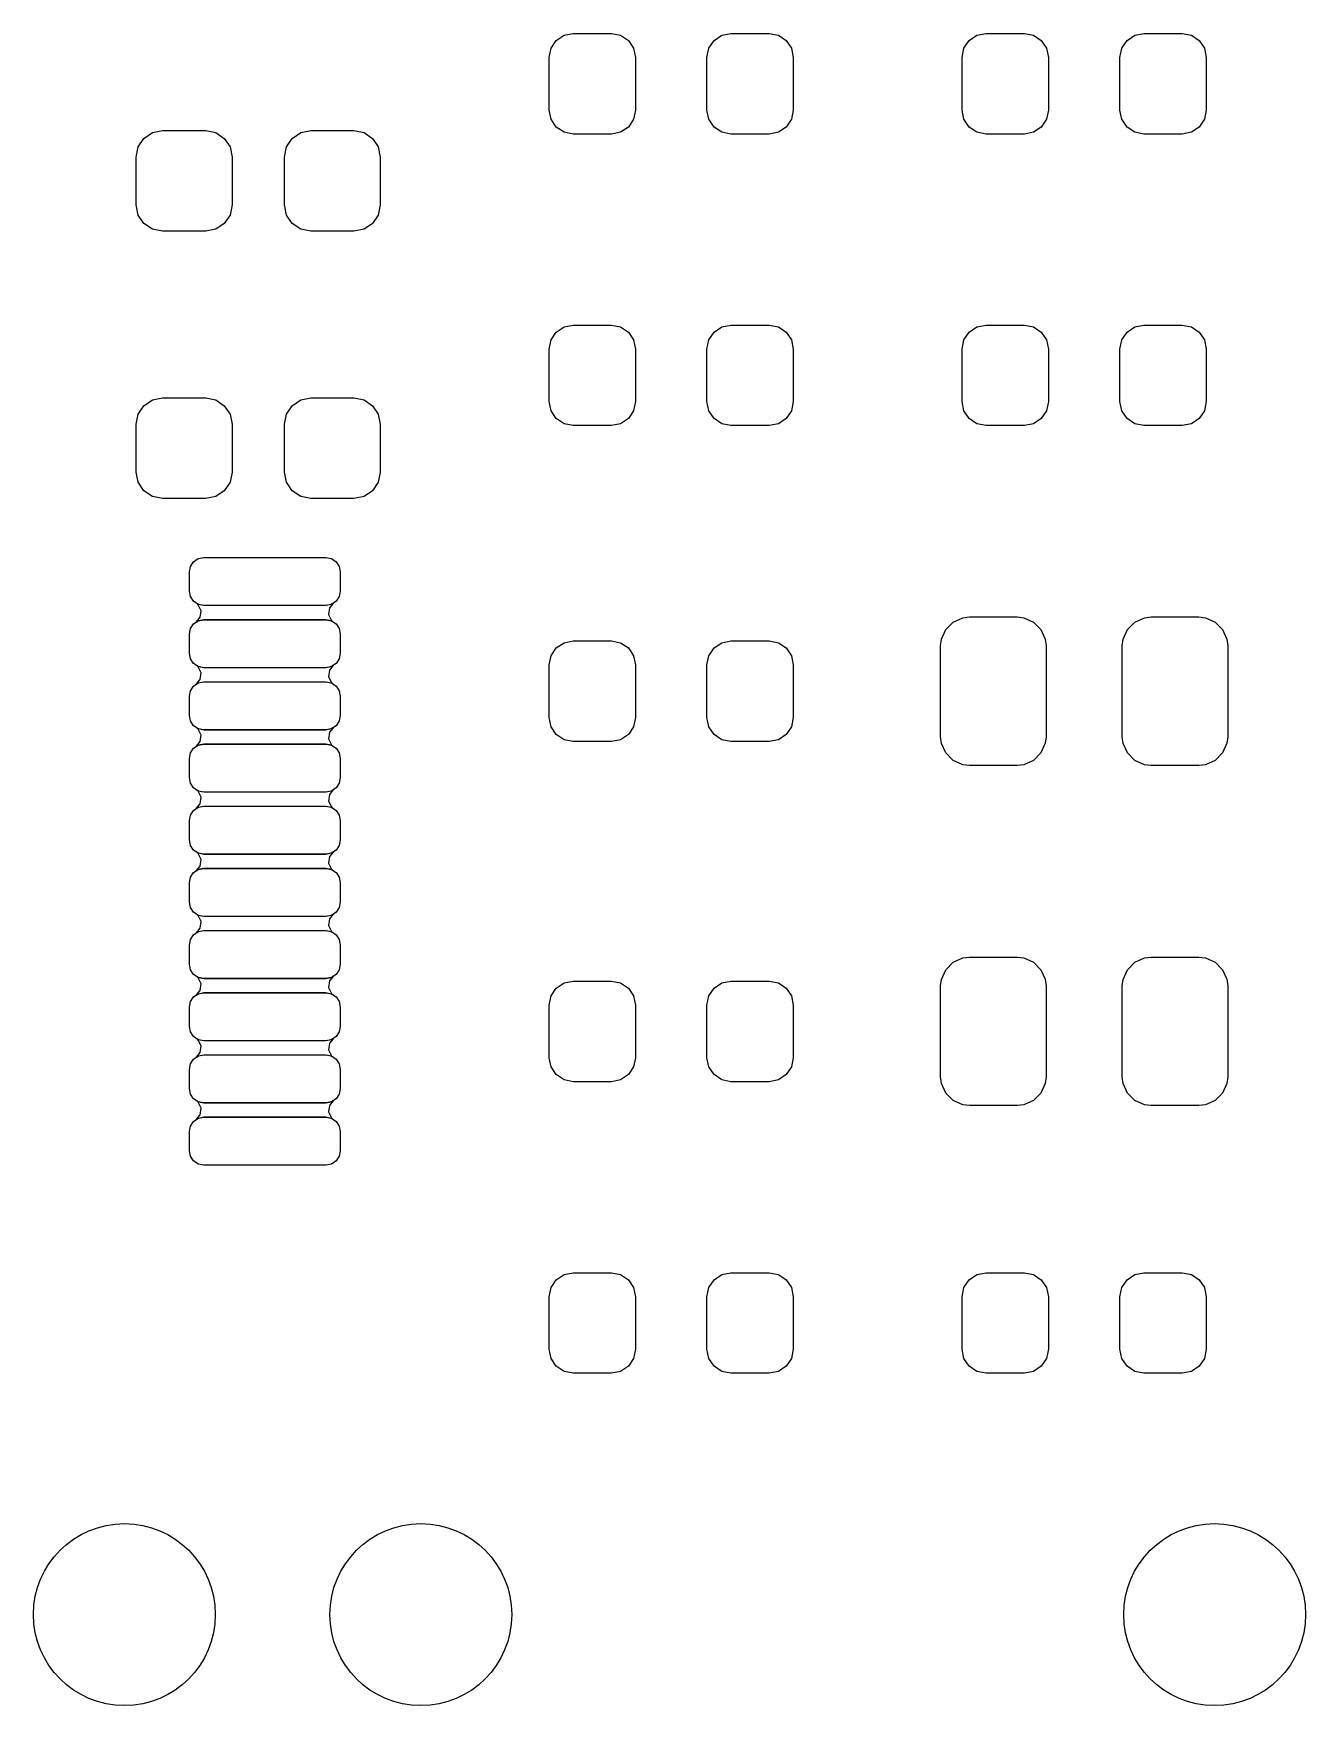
# Model space of a CAD drawing. Extents: x 123.1 to 169.3, y -139.9 to -48.2.
# Drawn here: x 154.88 to 168.18, y -139.89 to -122.41 of the extents above; entities that cross this region are included whole.
import ezdxf

# ---------------------------------------------------------------- set-up
doc = ezdxf.new("R2010")
doc.units = 0
doc.layers.add('BLACK', color=7, linetype='CONTINUOUS')

msp = doc.modelspace()

# ---------------------------------------------------------------- linework, layer by layer
at = {"layer": 'BLACK', "linetype": 'CONTINUOUS'}
for p, q in [((160.287, -122.565), (160.342, -122.484)), ((160.342, -122.484), (160.423, -122.429)), ((160.423, -122.429), (160.519, -122.41)), ((160.519, -122.41), (160.919, -122.41)), ((160.919, -122.41), (161.015, -122.429)), ((161.015, -122.429), (161.096, -122.484)), ((161.096, -122.484), (161.151, -122.565)), ((161.937, -122.565), (161.992, -122.484)), ((161.992, -122.484), (162.073, -122.429)), ((162.073, -122.429), (162.169, -122.41)), ((162.169, -122.41), (162.569, -122.41)), ((162.569, -122.41), (162.665, -122.429)), ((162.665, -122.429), (162.746, -122.484)), ((162.746, -122.484), (162.801, -122.565)), ((164.605, -122.565), (164.66, -122.484)), ((164.66, -122.484), (164.741, -122.429)), ((164.741, -122.429), (164.837, -122.41)), ((164.837, -122.41), (165.237, -122.41)), ((165.237, -122.41), (165.333, -122.429)), ((165.333, -122.429), (165.414, -122.484)), ((165.414, -122.484), (165.469, -122.565)), ((166.255, -122.565), (166.31, -122.484)), ((166.31, -122.484), (166.391, -122.429)), ((166.391, -122.429), (166.487, -122.41)), ((166.487, -122.41), (166.887, -122.41)), ((166.887, -122.41), (166.983, -122.429)), ((166.983, -122.429), (167.064, -122.484)), ((167.064, -122.484), (167.119, -122.565)), ((160.268, -122.661), (160.287, -122.565)), ((160.268, -123.211), (160.268, -122.661)), ((161.151, -122.565), (161.17, -122.661)), ((161.17, -122.661), (161.17, -123.211)), ((161.918, -122.661), (161.937, -122.565)), ((161.918, -123.211), (161.918, -122.661)), ((162.801, -122.565), (162.82, -122.661)), ((162.82, -122.661), (162.82, -123.211)), ((164.586, -122.661), (164.605, -122.565)), ((164.586, -123.211), (164.586, -122.661)), ((165.469, -122.565), (165.488, -122.661)), ((165.488, -122.661), (165.488, -123.211)), ((166.236, -122.661), (166.255, -122.565)), ((166.236, -123.211), (166.236, -122.661)), ((167.119, -122.565), (167.138, -122.661)), ((167.138, -122.661), (167.138, -123.211)), ((160.287, -123.307), (160.268, -123.211)), ((161.17, -123.211), (161.151, -123.307)), ((161.937, -123.307), (161.918, -123.211)), ((162.82, -123.211), (162.801, -123.307)), ((164.605, -123.307), (164.586, -123.211)), ((165.488, -123.211), (165.469, -123.307)), ((166.255, -123.307), (166.236, -123.211)), ((167.138, -123.211), (167.119, -123.307)), ((160.342, -123.388), (160.287, -123.307)), ((160.423, -123.443), (160.342, -123.388)), ((161.096, -123.388), (161.015, -123.443)), ((161.151, -123.307), (161.096, -123.388)), ((161.992, -123.388), (161.937, -123.307)), ((162.073, -123.443), (161.992, -123.388)), ((162.746, -123.388), (162.665, -123.443)), ((162.801, -123.307), (162.746, -123.388)), ((164.66, -123.388), (164.605, -123.307)), ((164.741, -123.443), (164.66, -123.388)), ((165.414, -123.388), (165.333, -123.443)), ((165.469, -123.307), (165.414, -123.388)), ((166.31, -123.388), (166.255, -123.307)), ((166.391, -123.443), (166.31, -123.388)), ((167.064, -123.388), (166.983, -123.443)), ((167.119, -123.307), (167.064, -123.388)), ((155.971, -123.596), (156.031, -123.507)), ((156.031, -123.507), (156.12, -123.447)), ((156.12, -123.447), (156.226, -123.426)), ((156.226, -123.426), (156.676, -123.426)), ((156.676, -123.426), (156.782, -123.447)), ((156.782, -123.447), (156.871, -123.507)), ((156.871, -123.507), (156.931, -123.596)), ((157.521, -123.596), (157.581, -123.507)), ((157.581, -123.507), (157.67, -123.447)), ((157.67, -123.447), (157.776, -123.426)), ((157.776, -123.426), (158.226, -123.426)), ((158.226, -123.426), (158.332, -123.447)), ((158.332, -123.447), (158.421, -123.507)), ((158.421, -123.507), (158.481, -123.596)), ((160.519, -123.462), (160.423, -123.443)), ((160.919, -123.462), (160.519, -123.462)), ((161.015, -123.443), (160.919, -123.462)), ((162.169, -123.462), (162.073, -123.443)), ((162.569, -123.462), (162.169, -123.462)), ((162.665, -123.443), (162.569, -123.462)), ((164.837, -123.462), (164.741, -123.443)), ((165.237, -123.462), (164.837, -123.462)), ((165.333, -123.443), (165.237, -123.462)), ((166.487, -123.462), (166.391, -123.443)), ((166.887, -123.462), (166.487, -123.462)), ((166.983, -123.443), (166.887, -123.462)), ((155.95, -123.702), (155.971, -123.596)), ((155.95, -124.202), (155.95, -123.702)), ((156.931, -123.596), (156.952, -123.702)), ((156.952, -123.702), (156.952, -124.202)), ((157.5, -123.702), (157.521, -123.596)), ((157.5, -124.202), (157.5, -123.702)), ((158.481, -123.596), (158.502, -123.702)), ((158.502, -123.702), (158.502, -124.202)), ((155.971, -124.308), (155.95, -124.202)), ((156.952, -124.202), (156.931, -124.308)), ((157.521, -124.308), (157.5, -124.202)), ((158.502, -124.202), (158.481, -124.308)), ((156.031, -124.397), (155.971, -124.308)), ((156.12, -124.457), (156.031, -124.397)), ((156.871, -124.397), (156.782, -124.457)), ((156.931, -124.308), (156.871, -124.397)), ((157.581, -124.397), (157.521, -124.308)), ((157.67, -124.457), (157.581, -124.397)), ((158.421, -124.397), (158.332, -124.457)), ((158.481, -124.308), (158.421, -124.397)), ((156.226, -124.478), (156.12, -124.457)), ((156.676, -124.478), (156.226, -124.478)), ((156.782, -124.457), (156.676, -124.478)), ((157.776, -124.478), (157.67, -124.457)), ((158.226, -124.478), (157.776, -124.478)), ((158.332, -124.457), (158.226, -124.478)), ((160.342, -125.532), (160.423, -125.477)), ((160.423, -125.477), (160.519, -125.458)), ((160.519, -125.458), (160.919, -125.458)), ((160.919, -125.458), (161.015, -125.477)), ((161.015, -125.477), (161.096, -125.532)), ((161.992, -125.532), (162.073, -125.477)), ((162.073, -125.477), (162.169, -125.458)), ((162.169, -125.458), (162.569, -125.458)), ((162.569, -125.458), (162.665, -125.477)), ((162.665, -125.477), (162.746, -125.532)), ((164.66, -125.532), (164.741, -125.477)), ((164.741, -125.477), (164.837, -125.458)), ((164.837, -125.458), (165.237, -125.458)), ((165.237, -125.458), (165.333, -125.477)), ((165.333, -125.477), (165.414, -125.532)), ((166.31, -125.532), (166.391, -125.477)), ((166.391, -125.477), (166.487, -125.458)), ((166.487, -125.458), (166.887, -125.458)), ((166.887, -125.458), (166.983, -125.477)), ((166.983, -125.477), (167.064, -125.532)), ((160.268, -125.709), (160.287, -125.613)), ((160.287, -125.613), (160.342, -125.532)), ((161.096, -125.532), (161.151, -125.613)), ((161.151, -125.613), (161.17, -125.709)), ((161.918, -125.709), (161.937, -125.613)), ((161.937, -125.613), (161.992, -125.532)), ((162.746, -125.532), (162.801, -125.613)), ((162.801, -125.613), (162.82, -125.709)), ((164.586, -125.709), (164.605, -125.613)), ((164.605, -125.613), (164.66, -125.532)), ((165.414, -125.532), (165.469, -125.613)), ((165.469, -125.613), (165.488, -125.709)), ((166.236, -125.709), (166.255, -125.613)), ((166.255, -125.613), (166.31, -125.532)), ((167.064, -125.532), (167.119, -125.613)), ((167.119, -125.613), (167.138, -125.709)), ((160.268, -126.259), (160.268, -125.709)), ((161.17, -125.709), (161.17, -126.259)), ((161.918, -126.259), (161.918, -125.709)), ((162.82, -125.709), (162.82, -126.259)), ((164.586, -126.259), (164.586, -125.709)), ((165.488, -125.709), (165.488, -126.259)), ((166.236, -126.259), (166.236, -125.709)), ((167.138, -125.709), (167.138, -126.259)), ((155.971, -126.39), (156.031, -126.301)), ((156.031, -126.301), (156.12, -126.241)), ((156.12, -126.241), (156.226, -126.22)), ((156.226, -126.22), (156.676, -126.22)), ((156.676, -126.22), (156.782, -126.241)), ((156.782, -126.241), (156.871, -126.301)), ((156.871, -126.301), (156.931, -126.39)), ((157.521, -126.39), (157.581, -126.301)), ((157.581, -126.301), (157.67, -126.241)), ((157.67, -126.241), (157.776, -126.22)), ((157.776, -126.22), (158.226, -126.22)), ((158.226, -126.22), (158.332, -126.241)), ((158.332, -126.241), (158.421, -126.301)), ((158.421, -126.301), (158.481, -126.39)), ((160.287, -126.355), (160.268, -126.259)), ((160.342, -126.436), (160.287, -126.355)), ((161.151, -126.355), (161.096, -126.436)), ((161.17, -126.259), (161.151, -126.355)), ((161.937, -126.355), (161.918, -126.259)), ((161.992, -126.436), (161.937, -126.355)), ((162.801, -126.355), (162.746, -126.436)), ((162.82, -126.259), (162.801, -126.355)), ((164.605, -126.355), (164.586, -126.259)), ((164.66, -126.436), (164.605, -126.355)), ((165.469, -126.355), (165.414, -126.436)), ((165.488, -126.259), (165.469, -126.355)), ((166.255, -126.355), (166.236, -126.259)), ((166.31, -126.436), (166.255, -126.355)), ((167.119, -126.355), (167.064, -126.436)), ((167.138, -126.259), (167.119, -126.355)), ((155.95, -126.496), (155.971, -126.39)), ((155.95, -126.996), (155.95, -126.496)), ((156.931, -126.39), (156.952, -126.496)), ((156.952, -126.496), (156.952, -126.996)), ((157.5, -126.496), (157.521, -126.39)), ((157.5, -126.996), (157.5, -126.496)), ((158.481, -126.39), (158.502, -126.496)), ((158.502, -126.496), (158.502, -126.996)), ((160.423, -126.491), (160.342, -126.436)), ((160.519, -126.51), (160.423, -126.491)), ((160.919, -126.51), (160.519, -126.51)), ((161.015, -126.491), (160.919, -126.51)), ((161.096, -126.436), (161.015, -126.491)), ((162.073, -126.491), (161.992, -126.436)), ((162.169, -126.51), (162.073, -126.491)), ((162.569, -126.51), (162.169, -126.51)), ((162.665, -126.491), (162.569, -126.51)), ((162.746, -126.436), (162.665, -126.491)), ((164.741, -126.491), (164.66, -126.436)), ((164.837, -126.51), (164.741, -126.491)), ((165.237, -126.51), (164.837, -126.51)), ((165.333, -126.491), (165.237, -126.51)), ((165.414, -126.436), (165.333, -126.491)), ((166.391, -126.491), (166.31, -126.436)), ((166.487, -126.51), (166.391, -126.491)), ((166.887, -126.51), (166.487, -126.51)), ((166.983, -126.491), (166.887, -126.51)), ((167.064, -126.436), (166.983, -126.491)), ((155.971, -127.102), (155.95, -126.996)), ((156.952, -126.996), (156.931, -127.102)), ((157.521, -127.102), (157.5, -126.996)), ((158.502, -126.996), (158.481, -127.102)), ((156.031, -127.191), (155.971, -127.102)), ((156.12, -127.251), (156.031, -127.191)), ((156.871, -127.191), (156.782, -127.251)), ((156.931, -127.102), (156.871, -127.191)), ((157.581, -127.191), (157.521, -127.102)), ((157.67, -127.251), (157.581, -127.191)), ((158.421, -127.191), (158.332, -127.251)), ((158.481, -127.102), (158.421, -127.191)), ((156.226, -127.272), (156.12, -127.251)), ((156.676, -127.272), (156.226, -127.272)), ((156.782, -127.251), (156.676, -127.272)), ((157.776, -127.272), (157.67, -127.251)), ((158.226, -127.272), (157.776, -127.272)), ((158.332, -127.251), (158.226, -127.272)), ((156.517, -127.981), (156.55, -127.932)), ((156.55, -127.932), (156.599, -127.899)), ((156.599, -127.899), (156.657, -127.888)), ((156.657, -127.888), (157.932, -127.888)), ((157.932, -127.888), (157.99, -127.899)), ((157.99, -127.899), (158.039, -127.932)), ((158.039, -127.932), (158.072, -127.981)), ((156.506, -128.039), (156.517, -127.981)), ((156.506, -128.239), (156.506, -128.039)), ((158.072, -127.981), (158.083, -128.039)), ((158.083, -128.039), (158.083, -128.239)), ((156.517, -128.297), (156.506, -128.239)), ((158.083, -128.239), (158.072, -128.297)), ((156.55, -128.346), (156.517, -128.297)), ((156.599, -128.379), (156.55, -128.346)), ((156.589, -128.372), (156.59, -128.371)), ((156.589, -128.374), (156.589, -128.372)), ((156.598, -128.382), (156.589, -128.374)), ((156.59, -128.371), (156.592, -128.371)), ((156.592, -128.371), (156.6, -128.377)), ((156.628, -128.444), (156.598, -128.382)), ((156.657, -128.39), (156.599, -128.379)), ((156.6, -128.377), (156.657, -128.388)), ((156.619, -128.513), (156.628, -128.444)), ((156.657, -128.388), (157.932, -128.388)), ((157.932, -128.39), (156.657, -128.39)), ((157.932, -128.388), (157.989, -128.377)), ((157.99, -128.379), (157.932, -128.39)), ((157.97, -128.415), (157.961, -128.484)), ((158.009, -128.368), (157.97, -128.415)), ((157.989, -128.377), (158.006, -128.365)), ((158.039, -128.346), (157.99, -128.379)), ((158.006, -128.365), (158.008, -128.365)), ((158.008, -128.365), (158.01, -128.366)), ((158.01, -128.366), (158.009, -128.368)), ((158.072, -128.297), (158.039, -128.346)), ((156.506, -128.689), (156.517, -128.631)), ((156.517, -128.631), (156.55, -128.582)), ((156.55, -128.582), (156.599, -128.549)), ((156.579, -128.562), (156.58, -128.56)), ((156.581, -128.563), (156.579, -128.562)), ((156.58, -128.56), (156.619, -128.513)), ((156.583, -128.563), (156.581, -128.563)), ((156.6, -128.551), (156.583, -128.563)), ((156.599, -128.549), (156.657, -128.538)), ((156.657, -128.54), (156.6, -128.551)), ((156.657, -128.538), (157.932, -128.538)), ((157.932, -128.54), (156.657, -128.54)), ((157.932, -128.538), (157.99, -128.549)), ((157.989, -128.551), (157.932, -128.54)), ((157.961, -128.484), (157.991, -128.546)), ((157.997, -128.557), (157.989, -128.551)), ((157.99, -128.549), (158.039, -128.582)), ((157.991, -128.546), (158, -128.554)), ((157.999, -128.557), (157.997, -128.557)), ((158, -128.556), (157.999, -128.557)), ((158, -128.554), (158, -128.556)), ((158.039, -128.582), (158.072, -128.631)), ((158.072, -128.631), (158.083, -128.689)), ((164.369, -128.742), (164.414, -128.641)), ((164.414, -128.641), (164.492, -128.563)), ((164.492, -128.563), (164.592, -128.518)), ((164.592, -128.518), (164.662, -128.51)), ((164.662, -128.51), (165.162, -128.51)), ((165.162, -128.51), (165.231, -128.518)), ((165.231, -128.518), (165.332, -128.563)), ((165.332, -128.563), (165.41, -128.641)), ((165.41, -128.641), (165.455, -128.741)), ((166.269, -128.742), (166.314, -128.641)), ((166.314, -128.641), (166.392, -128.563)), ((166.392, -128.563), (166.492, -128.518)), ((166.492, -128.518), (166.562, -128.51)), ((166.562, -128.51), (167.062, -128.51)), ((167.062, -128.51), (167.131, -128.518)), ((167.131, -128.518), (167.232, -128.563)), ((167.232, -128.563), (167.31, -128.641)), ((167.31, -128.641), (167.355, -128.741)), ((156.506, -128.889), (156.506, -128.689)), ((158.083, -128.689), (158.083, -128.889)), ((160.342, -128.834), (160.423, -128.779)), ((160.423, -128.779), (160.519, -128.76)), ((160.519, -128.76), (160.919, -128.76)), ((160.919, -128.76), (161.015, -128.779)), ((161.015, -128.779), (161.096, -128.834)), ((161.992, -128.834), (162.073, -128.779)), ((162.073, -128.779), (162.169, -128.76)), ((162.169, -128.76), (162.569, -128.76)), ((162.569, -128.76), (162.665, -128.779)), ((162.665, -128.779), (162.746, -128.834)), ((164.361, -128.811), (164.369, -128.742)), ((164.361, -129.761), (164.361, -128.811)), ((165.455, -128.741), (165.463, -128.811)), ((165.463, -128.811), (165.463, -129.761)), ((166.261, -128.811), (166.269, -128.742)), ((166.261, -129.761), (166.261, -128.811)), ((167.355, -128.741), (167.363, -128.811)), ((167.363, -128.811), (167.363, -129.761)), ((156.517, -128.947), (156.506, -128.889)), ((156.55, -128.996), (156.517, -128.947)), ((158.072, -128.947), (158.039, -128.996)), ((158.083, -128.889), (158.072, -128.947)), ((160.268, -129.011), (160.287, -128.915)), ((160.287, -128.915), (160.342, -128.834)), ((161.096, -128.834), (161.151, -128.915)), ((161.151, -128.915), (161.17, -129.011)), ((161.918, -129.011), (161.937, -128.915)), ((161.937, -128.915), (161.992, -128.834)), ((162.746, -128.834), (162.801, -128.915)), ((162.801, -128.915), (162.82, -129.011)), ((156.599, -129.029), (156.55, -128.996)), ((156.58, -129.21), (156.619, -129.163)), ((156.589, -129.022), (156.59, -129.021)), ((156.589, -129.024), (156.589, -129.022)), ((156.598, -129.032), (156.589, -129.024)), ((156.59, -129.021), (156.592, -129.021)), ((156.592, -129.021), (156.6, -129.027)), ((156.628, -129.094), (156.598, -129.032)), ((156.657, -129.04), (156.599, -129.029)), ((156.6, -129.027), (156.657, -129.038)), ((156.619, -129.163), (156.628, -129.094)), ((156.657, -129.038), (157.932, -129.038)), ((157.932, -129.04), (156.657, -129.04)), ((157.932, -129.038), (157.989, -129.027)), ((157.99, -129.029), (157.932, -129.04)), ((157.97, -129.065), (157.961, -129.134)), ((157.961, -129.134), (157.991, -129.196)), ((158.009, -129.018), (157.97, -129.065)), ((157.989, -129.027), (158.006, -129.015)), ((158.039, -128.996), (157.99, -129.029)), ((158.006, -129.015), (158.008, -129.015)), ((158.008, -129.015), (158.01, -129.016)), ((158.01, -129.016), (158.009, -129.018)), ((160.268, -129.561), (160.268, -129.011)), ((161.17, -129.011), (161.17, -129.561)), ((161.918, -129.561), (161.918, -129.011)), ((162.82, -129.011), (162.82, -129.561)), ((156.506, -129.339), (156.517, -129.281)), ((156.506, -129.539), (156.506, -129.339)), ((156.517, -129.281), (156.55, -129.232)), ((156.55, -129.232), (156.599, -129.199)), ((156.579, -129.212), (156.58, -129.21)), ((156.581, -129.213), (156.579, -129.212)), ((156.583, -129.213), (156.581, -129.213)), ((156.6, -129.201), (156.583, -129.213)), ((156.599, -129.199), (156.657, -129.188)), ((156.657, -129.19), (156.6, -129.201)), ((156.657, -129.188), (157.932, -129.188)), ((157.932, -129.19), (156.657, -129.19)), ((157.932, -129.188), (157.99, -129.199)), ((157.989, -129.201), (157.932, -129.19)), ((157.997, -129.207), (157.989, -129.201)), ((157.99, -129.199), (158.039, -129.232)), ((157.991, -129.196), (158, -129.204)), ((157.999, -129.207), (157.997, -129.207)), ((158, -129.206), (157.999, -129.207)), ((158, -129.204), (158, -129.206)), ((158.039, -129.232), (158.072, -129.281)), ((158.072, -129.281), (158.083, -129.339)), ((158.083, -129.339), (158.083, -129.539)), ((156.517, -129.597), (156.506, -129.539)), ((156.55, -129.646), (156.517, -129.597)), ((156.599, -129.679), (156.55, -129.646)), ((156.589, -129.672), (156.59, -129.671)), ((156.589, -129.674), (156.589, -129.672)), ((156.598, -129.682), (156.589, -129.674)), ((156.59, -129.671), (156.592, -129.671)), ((156.592, -129.671), (156.6, -129.677)), ((156.628, -129.744), (156.598, -129.682)), ((156.657, -129.69), (156.599, -129.679)), ((156.6, -129.677), (156.657, -129.688)), ((156.657, -129.688), (157.932, -129.688)), ((157.932, -129.69), (156.657, -129.69)), ((157.932, -129.688), (157.989, -129.677)), ((157.99, -129.679), (157.932, -129.69)), ((158.009, -129.668), (157.97, -129.715)), ((157.989, -129.677), (158.006, -129.665)), ((158.039, -129.646), (157.99, -129.679)), ((158.006, -129.665), (158.008, -129.665)), ((158.008, -129.665), (158.01, -129.666)), ((158.01, -129.666), (158.009, -129.668)), ((158.072, -129.597), (158.039, -129.646)), ((158.083, -129.539), (158.072, -129.597)), ((160.287, -129.657), (160.268, -129.561)), ((160.342, -129.738), (160.287, -129.657)), ((161.151, -129.657), (161.096, -129.738)), ((161.17, -129.561), (161.151, -129.657)), ((161.937, -129.657), (161.918, -129.561)), ((161.992, -129.738), (161.937, -129.657)), ((162.801, -129.657), (162.746, -129.738)), ((162.82, -129.561), (162.801, -129.657)), ((156.55, -129.882), (156.599, -129.849)), ((156.579, -129.862), (156.58, -129.86)), ((156.581, -129.863), (156.579, -129.862)), ((156.58, -129.86), (156.619, -129.813)), ((156.583, -129.863), (156.581, -129.863)), ((156.6, -129.851), (156.583, -129.863)), ((156.599, -129.849), (156.657, -129.838)), ((156.657, -129.84), (156.6, -129.851)), ((156.619, -129.813), (156.628, -129.744)), ((156.657, -129.838), (157.932, -129.838)), ((157.932, -129.84), (156.657, -129.84)), ((157.932, -129.838), (157.99, -129.849)), ((157.989, -129.851), (157.932, -129.84)), ((157.97, -129.715), (157.961, -129.784)), ((157.961, -129.784), (157.991, -129.846)), ((157.997, -129.857), (157.989, -129.851)), ((157.99, -129.849), (158.039, -129.882)), ((157.991, -129.846), (158, -129.854)), ((157.999, -129.857), (157.997, -129.857)), ((158, -129.856), (157.999, -129.857)), ((158, -129.854), (158, -129.856)), ((160.423, -129.793), (160.342, -129.738)), ((160.519, -129.812), (160.423, -129.793)), ((160.919, -129.812), (160.519, -129.812)), ((161.015, -129.793), (160.919, -129.812)), ((161.096, -129.738), (161.015, -129.793)), ((162.073, -129.793), (161.992, -129.738)), ((162.169, -129.812), (162.073, -129.793)), ((162.569, -129.812), (162.169, -129.812)), ((162.665, -129.793), (162.569, -129.812)), ((162.746, -129.738), (162.665, -129.793)), ((164.369, -129.831), (164.361, -129.761)), ((164.414, -129.931), (164.369, -129.831)), ((165.455, -129.83), (165.41, -129.931)), ((165.463, -129.761), (165.455, -129.83)), ((166.269, -129.831), (166.261, -129.761)), ((166.314, -129.931), (166.269, -129.831)), ((167.355, -129.83), (167.31, -129.931)), ((167.363, -129.761), (167.355, -129.83)), ((156.506, -129.989), (156.517, -129.931)), ((156.506, -130.189), (156.506, -129.989)), ((156.517, -129.931), (156.55, -129.882)), ((158.039, -129.882), (158.072, -129.931)), ((158.072, -129.931), (158.083, -129.989)), ((158.083, -129.989), (158.083, -130.189)), ((164.492, -130.009), (164.414, -129.931)), ((164.593, -130.054), (164.492, -130.009)), ((165.332, -130.009), (165.232, -130.054)), ((165.41, -129.931), (165.332, -130.009)), ((166.392, -130.009), (166.314, -129.931)), ((166.493, -130.054), (166.392, -130.009)), ((167.232, -130.009), (167.132, -130.054)), ((167.31, -129.931), (167.232, -130.009)), ((156.517, -130.247), (156.506, -130.189)), ((158.083, -130.189), (158.072, -130.247)), ((164.662, -130.062), (164.593, -130.054)), ((165.162, -130.062), (164.662, -130.062)), ((165.232, -130.054), (165.162, -130.062)), ((166.562, -130.062), (166.493, -130.054)), ((167.062, -130.062), (166.562, -130.062)), ((167.132, -130.054), (167.062, -130.062)), ((156.55, -130.296), (156.517, -130.247)), ((156.599, -130.329), (156.55, -130.296)), ((156.589, -130.322), (156.59, -130.321)), ((156.589, -130.324), (156.589, -130.322)), ((156.598, -130.332), (156.589, -130.324)), ((156.59, -130.321), (156.592, -130.321)), ((156.592, -130.321), (156.6, -130.327)), ((156.628, -130.394), (156.598, -130.332)), ((156.657, -130.34), (156.599, -130.329)), ((156.6, -130.327), (156.657, -130.338)), ((156.657, -130.338), (157.932, -130.338)), ((157.932, -130.34), (156.657, -130.34)), ((157.932, -130.338), (157.989, -130.327)), ((157.99, -130.329), (157.932, -130.34)), ((157.97, -130.365), (157.961, -130.434)), ((158.009, -130.318), (157.97, -130.365)), ((157.989, -130.327), (158.006, -130.315)), ((158.039, -130.296), (157.99, -130.329)), ((158.006, -130.315), (158.008, -130.315)), ((158.008, -130.315), (158.01, -130.316)), ((158.01, -130.316), (158.009, -130.318)), ((158.072, -130.247), (158.039, -130.296)), ((156.517, -130.581), (156.55, -130.532)), ((156.55, -130.532), (156.599, -130.499)), ((156.579, -130.512), (156.58, -130.51)), ((156.581, -130.513), (156.579, -130.512)), ((156.58, -130.51), (156.619, -130.463)), ((156.583, -130.513), (156.581, -130.513)), ((156.6, -130.501), (156.583, -130.513)), ((156.599, -130.499), (156.657, -130.488)), ((156.657, -130.49), (156.6, -130.501)), ((156.619, -130.463), (156.628, -130.394)), ((156.657, -130.488), (157.932, -130.488)), ((157.932, -130.49), (156.657, -130.49)), ((157.932, -130.488), (157.99, -130.499)), ((157.989, -130.501), (157.932, -130.49)), ((157.961, -130.434), (157.991, -130.496)), ((157.997, -130.507), (157.989, -130.501)), ((157.99, -130.499), (158.039, -130.532)), ((157.991, -130.496), (158, -130.504)), ((157.999, -130.507), (157.997, -130.507)), ((158, -130.506), (157.999, -130.507)), ((158, -130.504), (158, -130.506)), ((158.039, -130.532), (158.072, -130.581)), ((156.506, -130.639), (156.517, -130.581)), ((156.506, -130.839), (156.506, -130.639)), ((158.072, -130.581), (158.083, -130.639)), ((158.083, -130.639), (158.083, -130.839)), ((156.517, -130.897), (156.506, -130.839)), ((156.55, -130.946), (156.517, -130.897)), ((158.072, -130.897), (158.039, -130.946)), ((158.083, -130.839), (158.072, -130.897)), ((156.599, -130.979), (156.55, -130.946)), ((156.589, -130.972), (156.59, -130.971)), ((156.589, -130.974), (156.589, -130.972)), ((156.598, -130.982), (156.589, -130.974)), ((156.59, -130.971), (156.592, -130.971)), ((156.592, -130.971), (156.6, -130.977)), ((156.628, -131.044), (156.598, -130.982)), ((156.657, -130.99), (156.599, -130.979)), ((156.6, -130.977), (156.657, -130.988)), ((156.619, -131.113), (156.628, -131.044)), ((156.657, -130.988), (157.932, -130.988)), ((157.932, -130.99), (156.657, -130.99)), ((157.932, -130.988), (157.989, -130.977)), ((157.99, -130.979), (157.932, -130.99)), ((157.97, -131.015), (157.961, -131.084)), ((157.961, -131.084), (157.991, -131.146)), ((158.009, -130.968), (157.97, -131.015)), ((157.989, -130.977), (158.006, -130.965)), ((158.039, -130.946), (157.99, -130.979)), ((158.006, -130.965), (158.008, -130.965)), ((158.008, -130.965), (158.01, -130.966)), ((158.01, -130.966), (158.009, -130.968)), ((156.506, -131.289), (156.517, -131.231)), ((156.517, -131.231), (156.55, -131.182)), ((156.55, -131.182), (156.599, -131.149)), ((156.579, -131.162), (156.58, -131.16)), ((156.581, -131.163), (156.579, -131.162)), ((156.58, -131.16), (156.619, -131.113)), ((156.583, -131.163), (156.581, -131.163)), ((156.6, -131.151), (156.583, -131.163)), ((156.599, -131.149), (156.657, -131.138)), ((156.657, -131.14), (156.6, -131.151)), ((156.657, -131.138), (157.932, -131.138)), ((157.932, -131.14), (156.657, -131.14)), ((157.932, -131.138), (157.99, -131.149)), ((157.989, -131.151), (157.932, -131.14)), ((157.997, -131.157), (157.989, -131.151)), ((157.99, -131.149), (158.039, -131.182)), ((157.991, -131.146), (158, -131.154)), ((157.999, -131.157), (157.997, -131.157)), ((158, -131.156), (157.999, -131.157)), ((158, -131.154), (158, -131.156)), ((158.039, -131.182), (158.072, -131.231)), ((158.072, -131.231), (158.083, -131.289)), ((156.506, -131.489), (156.506, -131.289)), ((158.083, -131.289), (158.083, -131.489)), ((156.517, -131.547), (156.506, -131.489)), ((156.55, -131.596), (156.517, -131.547)), ((156.599, -131.629), (156.55, -131.596)), ((157.989, -131.627), (158.006, -131.615)), ((158.039, -131.596), (157.99, -131.629)), ((158.006, -131.615), (158.008, -131.615)), ((158.008, -131.615), (158.01, -131.616)), ((158.01, -131.616), (158.009, -131.618)), ((158.072, -131.547), (158.039, -131.596)), ((158.083, -131.489), (158.072, -131.547)), ((156.58, -131.81), (156.619, -131.763)), ((156.589, -131.622), (156.59, -131.621)), ((156.589, -131.624), (156.589, -131.622)), ((156.598, -131.632), (156.589, -131.624)), ((156.59, -131.621), (156.592, -131.621)), ((156.592, -131.621), (156.6, -131.627)), ((156.628, -131.694), (156.598, -131.632)), ((156.657, -131.64), (156.599, -131.629)), ((156.599, -131.799), (156.657, -131.788)), ((156.6, -131.627), (156.657, -131.638)), ((156.657, -131.79), (156.6, -131.801)), ((156.619, -131.763), (156.628, -131.694)), ((156.657, -131.638), (157.932, -131.638)), ((157.932, -131.64), (156.657, -131.64)), ((156.657, -131.788), (157.932, -131.788)), ((157.932, -131.79), (156.657, -131.79)), ((157.932, -131.638), (157.989, -131.627)), ((157.99, -131.629), (157.932, -131.64)), ((157.932, -131.788), (157.99, -131.799)), ((157.989, -131.801), (157.932, -131.79)), ((157.97, -131.665), (157.961, -131.734)), ((157.961, -131.734), (157.991, -131.796)), ((158.009, -131.618), (157.97, -131.665)), ((156.506, -131.939), (156.517, -131.881)), ((156.506, -132.139), (156.506, -131.939)), ((156.517, -131.881), (156.55, -131.832)), ((156.55, -131.832), (156.599, -131.799)), ((156.579, -131.812), (156.58, -131.81)), ((156.581, -131.813), (156.579, -131.812)), ((156.583, -131.813), (156.581, -131.813)), ((156.6, -131.801), (156.583, -131.813)), ((157.997, -131.807), (157.989, -131.801)), ((157.99, -131.799), (158.039, -131.832)), ((157.991, -131.796), (158, -131.804)), ((157.999, -131.807), (157.997, -131.807)), ((158, -131.806), (157.999, -131.807)), ((158, -131.804), (158, -131.806)), ((158.039, -131.832), (158.072, -131.881)), ((158.072, -131.881), (158.083, -131.939)), ((158.083, -131.939), (158.083, -132.139)), ((156.517, -132.197), (156.506, -132.139)), ((158.083, -132.139), (158.072, -132.197)), ((164.414, -132.197), (164.492, -132.119)), ((164.492, -132.119), (164.592, -132.074)), ((164.592, -132.074), (164.662, -132.066)), ((164.662, -132.066), (165.162, -132.066)), ((165.162, -132.066), (165.231, -132.074)), ((165.231, -132.074), (165.332, -132.119)), ((165.332, -132.119), (165.41, -132.197)), ((166.314, -132.197), (166.392, -132.119)), ((166.392, -132.119), (166.492, -132.074)), ((166.492, -132.074), (166.562, -132.066)), ((166.562, -132.066), (167.062, -132.066)), ((167.062, -132.066), (167.131, -132.074)), ((167.131, -132.074), (167.232, -132.119)), ((167.232, -132.119), (167.31, -132.197)), ((156.55, -132.246), (156.517, -132.197)), ((156.599, -132.279), (156.55, -132.246)), ((156.589, -132.272), (156.59, -132.271)), ((156.589, -132.274), (156.589, -132.272)), ((156.598, -132.282), (156.589, -132.274)), ((156.59, -132.271), (156.592, -132.271)), ((156.592, -132.271), (156.6, -132.277)), ((156.628, -132.344), (156.598, -132.282)), ((156.657, -132.29), (156.599, -132.279)), ((156.6, -132.277), (156.657, -132.288)), ((156.657, -132.288), (157.932, -132.288)), ((157.932, -132.29), (156.657, -132.29)), ((157.932, -132.288), (157.989, -132.277)), ((157.99, -132.279), (157.932, -132.29)), ((157.97, -132.315), (157.961, -132.384)), ((158.009, -132.268), (157.97, -132.315)), ((157.989, -132.277), (158.006, -132.265)), ((158.039, -132.246), (157.99, -132.279)), ((158.006, -132.265), (158.008, -132.265)), ((158.008, -132.265), (158.01, -132.266)), ((158.01, -132.266), (158.009, -132.268)), ((158.072, -132.197), (158.039, -132.246)), ((160.423, -132.335), (160.519, -132.316)), ((160.519, -132.316), (160.919, -132.316)), ((160.919, -132.316), (161.015, -132.335)), ((162.073, -132.335), (162.169, -132.316)), ((162.169, -132.316), (162.569, -132.316)), ((162.569, -132.316), (162.665, -132.335)), ((164.361, -132.367), (164.369, -132.298)), ((164.369, -132.298), (164.414, -132.197)), ((165.41, -132.197), (165.455, -132.297)), ((165.455, -132.297), (165.463, -132.367)), ((166.261, -132.367), (166.269, -132.298)), ((166.269, -132.298), (166.314, -132.197)), ((167.31, -132.197), (167.355, -132.297)), ((167.355, -132.297), (167.363, -132.367)), ((156.517, -132.531), (156.55, -132.482)), ((156.55, -132.482), (156.599, -132.449)), ((156.579, -132.462), (156.58, -132.46)), ((156.581, -132.463), (156.579, -132.462)), ((156.58, -132.46), (156.619, -132.413)), ((156.583, -132.463), (156.581, -132.463)), ((156.6, -132.451), (156.583, -132.463)), ((156.599, -132.449), (156.657, -132.438)), ((156.657, -132.44), (156.6, -132.451)), ((156.619, -132.413), (156.628, -132.344)), ((156.657, -132.438), (157.932, -132.438)), ((157.932, -132.44), (156.657, -132.44)), ((157.932, -132.438), (157.99, -132.449)), ((157.989, -132.451), (157.932, -132.44)), ((157.961, -132.384), (157.991, -132.446)), ((157.997, -132.457), (157.989, -132.451)), ((157.99, -132.449), (158.039, -132.482)), ((157.991, -132.446), (158, -132.454)), ((157.999, -132.457), (157.997, -132.457)), ((158, -132.456), (157.999, -132.457)), ((158, -132.454), (158, -132.456)), ((158.039, -132.482), (158.072, -132.531)), ((160.268, -132.567), (160.287, -132.471)), ((160.287, -132.471), (160.342, -132.39)), ((160.342, -132.39), (160.423, -132.335)), ((161.015, -132.335), (161.096, -132.39)), ((161.096, -132.39), (161.151, -132.471)), ((161.151, -132.471), (161.17, -132.567)), ((161.918, -132.567), (161.937, -132.471)), ((161.937, -132.471), (161.992, -132.39)), ((161.992, -132.39), (162.073, -132.335)), ((162.665, -132.335), (162.746, -132.39)), ((162.746, -132.39), (162.801, -132.471)), ((162.801, -132.471), (162.82, -132.567)), ((164.361, -133.317), (164.361, -132.367)), ((165.463, -132.367), (165.463, -133.317)), ((166.261, -133.317), (166.261, -132.367)), ((167.363, -132.367), (167.363, -133.317)), ((156.506, -132.589), (156.517, -132.531)), ((156.506, -132.789), (156.506, -132.589)), ((158.072, -132.531), (158.083, -132.589)), ((158.083, -132.589), (158.083, -132.789)), ((160.268, -133.117), (160.268, -132.567)), ((161.17, -132.567), (161.17, -133.117)), ((161.918, -133.117), (161.918, -132.567)), ((162.82, -132.567), (162.82, -133.117)), ((156.517, -132.847), (156.506, -132.789)), ((158.083, -132.789), (158.072, -132.847)), ((156.55, -132.896), (156.517, -132.847)), ((156.599, -132.929), (156.55, -132.896)), ((156.589, -132.922), (156.59, -132.921)), ((156.589, -132.924), (156.589, -132.922)), ((156.598, -132.932), (156.589, -132.924)), ((156.59, -132.921), (156.592, -132.921)), ((156.592, -132.921), (156.6, -132.927)), ((156.628, -132.994), (156.598, -132.932)), ((156.657, -132.94), (156.599, -132.929)), ((156.6, -132.927), (156.657, -132.938)), ((156.619, -133.063), (156.628, -132.994)), ((156.657, -132.938), (157.932, -132.938)), ((157.932, -132.94), (156.657, -132.94)), ((157.932, -132.938), (157.989, -132.927)), ((157.99, -132.929), (157.932, -132.94)), ((157.97, -132.965), (157.961, -133.034)), ((158.009, -132.918), (157.97, -132.965)), ((157.989, -132.927), (158.006, -132.915)), ((158.039, -132.896), (157.99, -132.929)), ((158.006, -132.915), (158.008, -132.915)), ((158.008, -132.915), (158.01, -132.916)), ((158.01, -132.916), (158.009, -132.918)), ((158.072, -132.847), (158.039, -132.896)), ((156.506, -133.239), (156.517, -133.181)), ((156.517, -133.181), (156.55, -133.132)), ((156.55, -133.132), (156.599, -133.099)), ((156.579, -133.112), (156.58, -133.11)), ((156.581, -133.113), (156.579, -133.112)), ((156.58, -133.11), (156.619, -133.063)), ((156.583, -133.113), (156.581, -133.113)), ((156.6, -133.101), (156.583, -133.113)), ((156.599, -133.099), (156.657, -133.088)), ((156.657, -133.09), (156.6, -133.101)), ((156.657, -133.088), (157.932, -133.088)), ((157.932, -133.09), (156.657, -133.09)), ((157.932, -133.088), (157.99, -133.099)), ((157.989, -133.101), (157.932, -133.09)), ((157.961, -133.034), (157.991, -133.096)), ((157.997, -133.107), (157.989, -133.101)), ((157.99, -133.099), (158.039, -133.132)), ((157.991, -133.096), (158, -133.104)), ((157.999, -133.107), (157.997, -133.107)), ((158, -133.106), (157.999, -133.107)), ((158, -133.104), (158, -133.106)), ((158.039, -133.132), (158.072, -133.181)), ((158.072, -133.181), (158.083, -133.239)), ((160.287, -133.213), (160.268, -133.117)), ((161.17, -133.117), (161.151, -133.213)), ((161.937, -133.213), (161.918, -133.117)), ((162.82, -133.117), (162.801, -133.213)), ((156.506, -133.439), (156.506, -133.239)), ((158.083, -133.239), (158.083, -133.439)), ((160.342, -133.294), (160.287, -133.213)), ((160.423, -133.349), (160.342, -133.294)), ((160.519, -133.368), (160.423, -133.349)), ((161.015, -133.349), (160.919, -133.368)), ((161.096, -133.294), (161.015, -133.349)), ((161.151, -133.213), (161.096, -133.294)), ((161.992, -133.294), (161.937, -133.213)), ((162.073, -133.349), (161.992, -133.294)), ((162.169, -133.368), (162.073, -133.349)), ((162.665, -133.349), (162.569, -133.368)), ((162.746, -133.294), (162.665, -133.349)), ((162.801, -133.213), (162.746, -133.294)), ((164.369, -133.387), (164.361, -133.317)), ((165.463, -133.317), (165.455, -133.386)), ((166.269, -133.387), (166.261, -133.317)), ((167.363, -133.317), (167.355, -133.386)), ((156.517, -133.497), (156.506, -133.439)), ((156.55, -133.546), (156.517, -133.497)), ((158.072, -133.497), (158.039, -133.546)), ((158.083, -133.439), (158.072, -133.497)), ((160.919, -133.368), (160.519, -133.368)), ((162.569, -133.368), (162.169, -133.368)), ((164.414, -133.487), (164.369, -133.387)), ((164.492, -133.565), (164.414, -133.487)), ((165.41, -133.487), (165.332, -133.565)), ((165.455, -133.386), (165.41, -133.487)), ((166.314, -133.487), (166.269, -133.387)), ((166.392, -133.565), (166.314, -133.487)), ((167.31, -133.487), (167.232, -133.565)), ((167.355, -133.386), (167.31, -133.487)), ((156.599, -133.579), (156.55, -133.546)), ((156.58, -133.76), (156.619, -133.713)), ((156.589, -133.572), (156.59, -133.571)), ((156.589, -133.574), (156.589, -133.572)), ((156.598, -133.582), (156.589, -133.574)), ((156.59, -133.571), (156.592, -133.571)), ((156.592, -133.571), (156.6, -133.577)), ((156.628, -133.644), (156.598, -133.582)), ((156.657, -133.59), (156.599, -133.579)), ((156.6, -133.577), (156.657, -133.588)), ((156.619, -133.713), (156.628, -133.644)), ((156.657, -133.588), (157.932, -133.588)), ((157.932, -133.59), (156.657, -133.59)), ((157.932, -133.588), (157.989, -133.577)), ((157.99, -133.579), (157.932, -133.59)), ((157.97, -133.615), (157.961, -133.684)), ((157.961, -133.684), (157.991, -133.746)), ((158.009, -133.568), (157.97, -133.615)), ((157.989, -133.577), (158.006, -133.565)), ((158.039, -133.546), (157.99, -133.579)), ((158.006, -133.565), (158.008, -133.565)), ((158.008, -133.565), (158.01, -133.566)), ((158.01, -133.566), (158.009, -133.568)), ((164.593, -133.61), (164.492, -133.565)), ((164.662, -133.618), (164.593, -133.61)), ((165.162, -133.618), (164.662, -133.618)), ((165.232, -133.61), (165.162, -133.618)), ((165.332, -133.565), (165.232, -133.61)), ((166.493, -133.61), (166.392, -133.565)), ((166.562, -133.618), (166.493, -133.61)), ((167.062, -133.618), (166.562, -133.618)), ((167.132, -133.61), (167.062, -133.618)), ((167.232, -133.565), (167.132, -133.61)), ((156.506, -133.889), (156.517, -133.831)), ((156.506, -134.089), (156.506, -133.889)), ((156.517, -133.831), (156.55, -133.782)), ((156.55, -133.782), (156.599, -133.749)), ((156.579, -133.762), (156.58, -133.76)), ((156.581, -133.763), (156.579, -133.762)), ((156.583, -133.763), (156.581, -133.763)), ((156.6, -133.751), (156.583, -133.763)), ((156.599, -133.749), (156.657, -133.738)), ((156.657, -133.74), (156.6, -133.751)), ((156.657, -133.738), (157.932, -133.738)), ((157.932, -133.74), (156.657, -133.74)), ((157.932, -133.738), (157.99, -133.749)), ((157.989, -133.751), (157.932, -133.74)), ((157.997, -133.757), (157.989, -133.751)), ((157.99, -133.749), (158.039, -133.782)), ((157.991, -133.746), (158, -133.754)), ((157.999, -133.757), (157.997, -133.757)), ((158, -133.756), (157.999, -133.757)), ((158, -133.754), (158, -133.756)), ((158.039, -133.782), (158.072, -133.831)), ((158.072, -133.831), (158.083, -133.889)), ((158.083, -133.889), (158.083, -134.089)), ((156.517, -134.147), (156.506, -134.089)), ((156.55, -134.196), (156.517, -134.147)), ((156.599, -134.229), (156.55, -134.196)), ((156.657, -134.24), (156.599, -134.229)), ((157.99, -134.229), (157.932, -134.24)), ((158.039, -134.196), (157.99, -134.229)), ((158.072, -134.147), (158.039, -134.196)), ((158.083, -134.089), (158.072, -134.147)), ((157.932, -134.24), (156.657, -134.24)), ((160.287, -135.519), (160.342, -135.438)), ((160.342, -135.438), (160.423, -135.383)), ((160.423, -135.383), (160.519, -135.364)), ((160.519, -135.364), (160.919, -135.364)), ((160.919, -135.364), (161.015, -135.383)), ((161.015, -135.383), (161.096, -135.438)), ((161.096, -135.438), (161.151, -135.519)), ((161.937, -135.519), (161.992, -135.438)), ((161.992, -135.438), (162.073, -135.383)), ((162.073, -135.383), (162.169, -135.364)), ((162.169, -135.364), (162.569, -135.364)), ((162.569, -135.364), (162.665, -135.383)), ((162.665, -135.383), (162.746, -135.438)), ((162.746, -135.438), (162.801, -135.519)), ((164.605, -135.519), (164.66, -135.438)), ((164.66, -135.438), (164.741, -135.383)), ((164.741, -135.383), (164.837, -135.364)), ((164.837, -135.364), (165.237, -135.364)), ((165.237, -135.364), (165.333, -135.383)), ((165.333, -135.383), (165.414, -135.438)), ((165.414, -135.438), (165.469, -135.519)), ((166.255, -135.519), (166.31, -135.438)), ((166.31, -135.438), (166.391, -135.383)), ((166.391, -135.383), (166.487, -135.364)), ((166.487, -135.364), (166.887, -135.364)), ((166.887, -135.364), (166.983, -135.383)), ((166.983, -135.383), (167.064, -135.438)), ((167.064, -135.438), (167.119, -135.519)), ((160.268, -135.615), (160.287, -135.519)), ((160.268, -136.165), (160.268, -135.615)), ((161.151, -135.519), (161.17, -135.615)), ((161.17, -135.615), (161.17, -136.165)), ((161.918, -135.615), (161.937, -135.519)), ((161.918, -136.165), (161.918, -135.615)), ((162.801, -135.519), (162.82, -135.615)), ((162.82, -135.615), (162.82, -136.165)), ((164.586, -135.615), (164.605, -135.519)), ((164.586, -136.165), (164.586, -135.615)), ((165.469, -135.519), (165.488, -135.615)), ((165.488, -135.615), (165.488, -136.165)), ((166.236, -135.615), (166.255, -135.519)), ((166.236, -136.165), (166.236, -135.615)), ((167.119, -135.519), (167.138, -135.615)), ((167.138, -135.615), (167.138, -136.165)), ((160.287, -136.261), (160.268, -136.165)), ((160.342, -136.342), (160.287, -136.261)), ((161.151, -136.261), (161.096, -136.342)), ((161.17, -136.165), (161.151, -136.261)), ((161.937, -136.261), (161.918, -136.165)), ((161.992, -136.342), (161.937, -136.261)), ((162.801, -136.261), (162.746, -136.342)), ((162.82, -136.165), (162.801, -136.261)), ((164.605, -136.261), (164.586, -136.165)), ((164.66, -136.342), (164.605, -136.261)), ((165.469, -136.261), (165.414, -136.342)), ((165.488, -136.165), (165.469, -136.261)), ((166.255, -136.261), (166.236, -136.165)), ((166.31, -136.342), (166.255, -136.261)), ((167.119, -136.261), (167.064, -136.342)), ((167.138, -136.165), (167.119, -136.261)), ((160.423, -136.397), (160.342, -136.342)), ((160.519, -136.416), (160.423, -136.397)), ((160.919, -136.416), (160.519, -136.416)), ((161.015, -136.397), (160.919, -136.416)), ((161.096, -136.342), (161.015, -136.397)), ((162.073, -136.397), (161.992, -136.342)), ((162.169, -136.416), (162.073, -136.397)), ((162.569, -136.416), (162.169, -136.416)), ((162.665, -136.397), (162.569, -136.416)), ((162.746, -136.342), (162.665, -136.397)), ((164.741, -136.397), (164.66, -136.342)), ((164.837, -136.416), (164.741, -136.397)), ((165.237, -136.416), (164.837, -136.416)), ((165.333, -136.397), (165.237, -136.416)), ((165.414, -136.342), (165.333, -136.397)), ((166.391, -136.397), (166.31, -136.342)), ((166.487, -136.416), (166.391, -136.397)), ((166.887, -136.416), (166.487, -136.416)), ((166.983, -136.397), (166.887, -136.416)), ((167.064, -136.342), (166.983, -136.397))]:
    msp.add_line(p, q, dxfattribs=at)
at = {"layer": 'BLACK'}
for centre in [(155.826, -138.938), (158.926, -138.938), (167.226, -138.938)]:
    msp.add_circle(centre, 0.951, dxfattribs=at)

doc.saveas('drawing.dxf')
